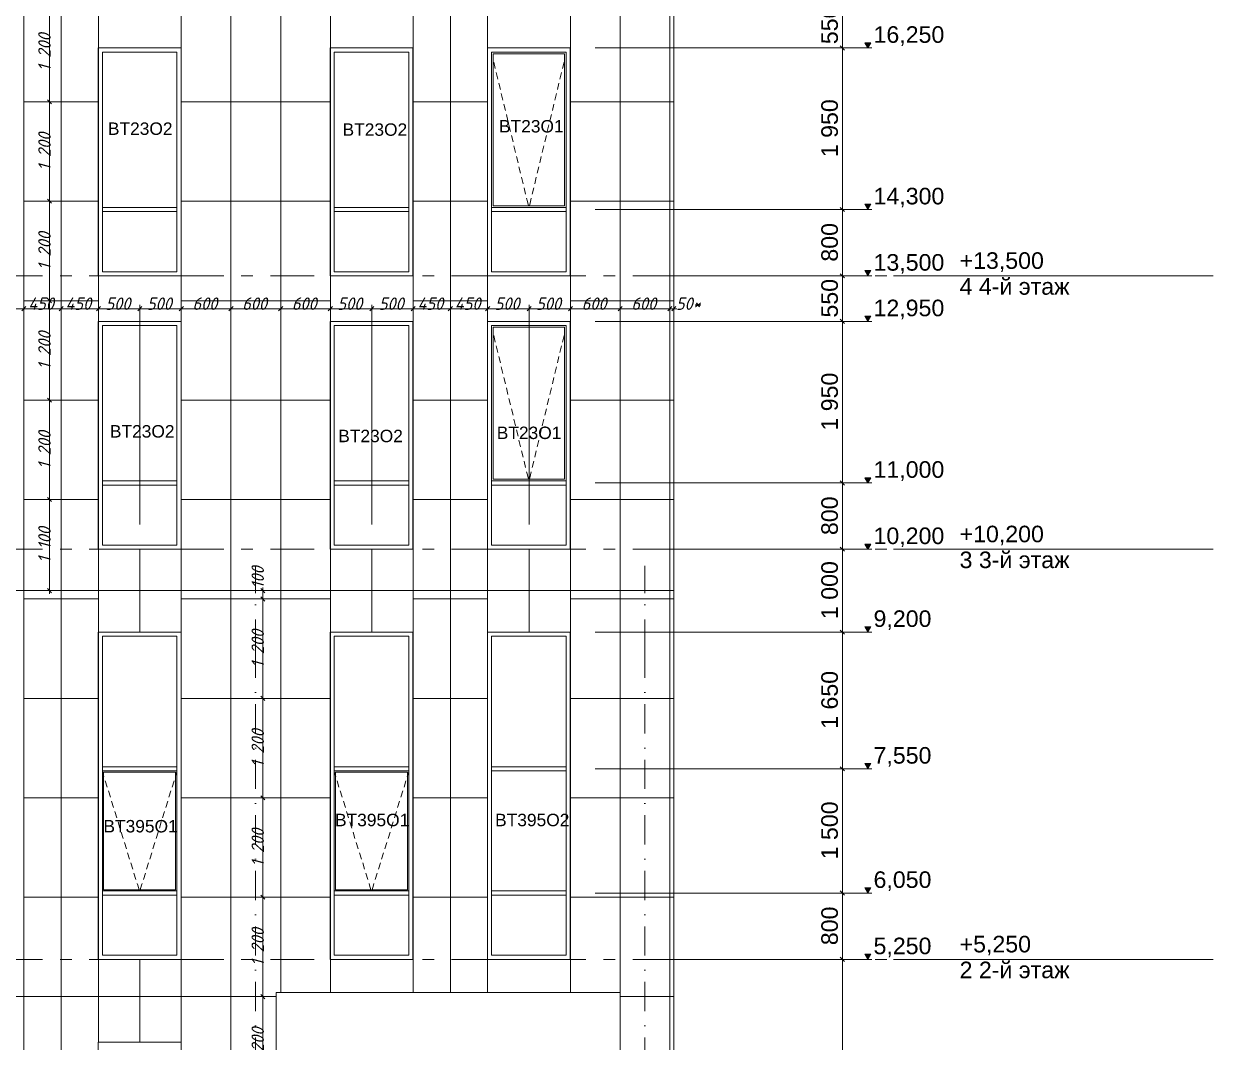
# Model space of a CAD drawing. Header units: millimetres. Extents: x 1499747 to 4230374, y -28481 to 441852.
# Drawn here: x 2811793 to 2826154, y -13533 to -1242 of the extents above; entities that cross this region are included whole.
import ezdxf
from ezdxf.xclip import XClip

# ---------------------------------------------------------------- set-up
doc = ezdxf.new("R2010")
doc.units = ezdxf.units.MM
doc.header["$MEASUREMENT"] = 0
doc.header["$XCLIPFRAME"] = 0
doc.linetypes.add('Штрих-Штриховая', pattern=[1093.611073, 529.166651, -211.666656, 141.111112, -211.666656])
doc.linetypes.add('Штрихпунктирная', pattern=[670.277762, 352.777767, -176.388884, 0, -141.111112])
for name, color, linetype, lineweight in [('3 Фасад_27_0_Ном._пера__1_Ном._пера__7', 7, 'Continuous', 18), ('3 Фасад_27_0_Ном._пера__20_Ном._пера__1', 1, 'Continuous', 18), ('3 Фасад_27_Витражные окна_Ном._пера__1_Ном._пера__7', 7, 'Continuous', 18), ('3 Фасад_27_Витражные окна_Ном._пера__20_Ном._пера__1', 1, 'Continuous', 18), ('3 Фасад_27_Витражные окна_Ном._пера__92_Ном._пера__233', 233, 'Continuous', 18), ('3 Фасад_27_Отделка керамика_Ном._пера__1_Ном._пера__7', 7, 'Continuous', 18), ('3 Фасад_27_Размер - ГКЛ перегородки_Ном._пера__20_Ном._пера__1', 1, 'Continuous', 18), ('3 Фасад_27_Размер - ГКЛ перегородки_Ном._пера__5_Ном._пера__5', 5, 'Continuous', 18), ('3 Фасад_27_Размер - Общий_Ном._пера__1_Ном._пера__7', 7, 'Continuous', 18), ('3 Фасад_27_Сетка кладки_Ном._пера__1_Ном._пера__7', 7, 'Continuous', 18), ('3 Фасад_27_Элемент Модели - Оси_Ном._пера__2_Ном._пера__8', 8, 'Continuous', 18)]:
    doc.layers.add(name, color=color, linetype=linetype, lineweight=lineweight)
doc.layers.add('Чертеж и Рисунок', color=7, linetype='Continuous')
doc.styles.add('СГЕНЕРИР_СТИЛЬ_1', font='')
doc.styles.add('СГЕНЕРИР_СТИЛЬ_2', font='arial.ttf')
doc.styles.get('СГЕНЕРИР_СТИЛЬ_1').set_extended_font_data('GOST Common', italic=True)

# ---------------------------------------------------------------- blocks, each defined once
blk = doc.blocks.new('Чертеж_7_27', base_point=(1694889, 9891))
at = {"layer": '3 Фасад_27_Размер - Общий_Ном._пера__1_Ном._пера__7', "linetype": 'Continuous', "true_color": 0x939598}
for points in [[(1715782, 26141), (1715818, 26204), (1715746, 26204)], [(1715782, 24191), (1715818, 24254), (1715746, 24254)], [(1715782, 23391), (1715818, 23454), (1715746, 23454)], [(1715782, 22841), (1715818, 22904), (1715746, 22904)], [(1715782, 20891), (1715818, 20954), (1715746, 20954)], [(1715782, 20091), (1715818, 20154), (1715746, 20154)], [(1715782, 19091), (1715818, 19154), (1715746, 19154)], [(1715782, 17441), (1715818, 17504), (1715746, 17504)], [(1715782, 15941), (1715818, 16004), (1715746, 16004)], [(1715782, 15141), (1715818, 15204), (1715746, 15204)]]:
    blk.add_hatch(color=252, dxfattribs=at).paths.add_polyline_path(points)
at = {"layer": '3 Фасад_27_0_Ном._пера__1_Ном._пера__7', "color": 252, "linetype": 'Continuous', "true_color": 0x939598}
for p, q in [((1716089, 23391), (1716189, 23391)), ((1716189, 23391), (1716289, 23391)), ((1716489, 23391), (1716289, 23391)), ((1716489, 23391), (1716889, 23391)), ((1719951, 23391), (1716889, 23391)), ((1716089, 20091), (1716189, 20091)), ((1716189, 20091), (1716289, 20091)), ((1716489, 20091), (1716289, 20091)), ((1716489, 20091), (1716889, 20091)), ((1719951, 20091), (1716889, 20091)), ((1716089, 15141), (1716189, 15141)), ((1716189, 15141), (1716289, 15141)), ((1716489, 15141), (1716289, 15141)), ((1716489, 15141), (1716889, 15141)), ((1719951, 15141), (1716889, 15141))]:
    blk.add_line(p, q, dxfattribs=at)
at = {"layer": '3 Фасад_27_0_Ном._пера__20_Ном._пера__1', "color": 252, "linetype": 'Штрих-Штриховая', "true_color": 0x939598}
for p, q in [((1677947, 23391), (1716089, 23391)), ((1677947, 20091), (1716089, 20091)), ((1677947, 15141), (1716089, 15141))]:
    blk.add_line(p, q, dxfattribs=at)
at = {"layer": '3 Фасад_27_Витражные окна_Ном._пера__1_Ном._пера__7', "color": 252, "linetype": 'Continuous', "true_color": 0x939598}
for p, q in [((1706539, 25691), (1706539, 26091)), ((1707439, 26091), (1706539, 26091)), ((1707439, 25691), (1707439, 26091)), ((1709339, 25691), (1709339, 26091)), ((1710239, 26091), (1709339, 26091)), ((1710239, 25691), (1710239, 26091)), ((1711239, 25691), (1711239, 26091)), ((1712139, 26091), (1711239, 26091)), ((1711259, 24236), (1711259, 26071)), ((1711259, 26071), (1712119, 26071)), ((1712119, 26071), (1712119, 24236)), ((1712139, 25691), (1712139, 26091)), ((1706539, 24216), (1706539, 25691)), ((1707439, 24216), (1707439, 25691)), ((1709339, 24216), (1709339, 25691)), ((1710239, 24216), (1710239, 25691)), ((1711239, 24216), (1711239, 25691)), ((1712139, 24216), (1712139, 25691)), ((1706539, 24191), (1706539, 24216)), ((1706539, 24216), (1707439, 24216)), ((1706539, 24166), (1706539, 24191)), ((1706539, 23441), (1706539, 24166)), ((1706539, 24166), (1707439, 24166)), ((1707439, 24191), (1707439, 24216)), ((1707439, 24166), (1707439, 24191)), ((1707439, 23441), (1707439, 24166)), ((1709339, 24191), (1709339, 24216)), ((1709339, 24216), (1710239, 24216)), ((1709339, 24166), (1709339, 24191)), ((1709339, 23441), (1709339, 24166)), ((1709339, 24166), (1710239, 24166)), ((1710239, 24191), (1710239, 24216)), ((1710239, 24166), (1710239, 24191)), ((1710239, 23441), (1710239, 24166)), ((1711239, 24191), (1711239, 24216)), ((1711239, 24216), (1712139, 24216)), ((1711239, 24166), (1711239, 24191)), ((1711239, 23441), (1711239, 24166)), ((1711239, 24166), (1712139, 24166)), ((1712119, 24236), (1711259, 24236)), ((1712139, 24191), (1712139, 24216)), ((1712139, 24166), (1712139, 24191)), ((1712139, 23441), (1712139, 24166)), ((1706539, 23441), (1707439, 23441)), ((1709339, 23441), (1710239, 23441)), ((1711239, 23441), (1712139, 23441)), ((1706539, 22391), (1706539, 22791)), ((1707439, 22791), (1706539, 22791)), ((1707439, 22391), (1707439, 22791)), ((1709339, 22391), (1709339, 22791)), ((1710239, 22791), (1709339, 22791)), ((1710239, 22391), (1710239, 22791)), ((1711239, 22391), (1711239, 22791)), ((1712139, 22791), (1711239, 22791)), ((1711259, 20936), (1711259, 22771)), ((1711259, 22771), (1712119, 22771)), ((1712119, 22771), (1712119, 20936)), ((1712139, 22391), (1712139, 22791)), ((1706539, 20916), (1706539, 22391)), ((1707439, 20916), (1707439, 22391)), ((1709339, 20916), (1709339, 22391)), ((1710239, 20916), (1710239, 22391)), ((1711239, 20916), (1711239, 22391)), ((1712139, 20916), (1712139, 22391)), ((1706539, 20891), (1706539, 20916)), ((1706539, 20916), (1707439, 20916)), ((1706539, 20866), (1706539, 20891)), ((1706539, 20141), (1706539, 20866)), ((1706539, 20866), (1707439, 20866)), ((1707439, 20891), (1707439, 20916)), ((1707439, 20866), (1707439, 20891)), ((1707439, 20141), (1707439, 20866)), ((1709339, 20891), (1709339, 20916)), ((1709339, 20916), (1710239, 20916)), ((1709339, 20866), (1709339, 20891)), ((1709339, 20141), (1709339, 20866)), ((1709339, 20866), (1710239, 20866)), ((1710239, 20891), (1710239, 20916)), ((1710239, 20866), (1710239, 20891)), ((1710239, 20141), (1710239, 20866)), ((1711239, 20891), (1711239, 20916)), ((1711239, 20916), (1712139, 20916)), ((1711239, 20866), (1711239, 20891)), ((1711239, 20141), (1711239, 20866)), ((1711239, 20866), (1712139, 20866)), ((1712119, 20936), (1711259, 20936)), ((1712139, 20891), (1712139, 20916)), ((1712139, 20866), (1712139, 20891)), ((1712139, 20141), (1712139, 20866)), ((1706539, 20141), (1707439, 20141)), ((1709339, 20141), (1710239, 20141)), ((1711239, 20141), (1712139, 20141)), ((1706539, 19041), (1706989, 19041)), ((1706539, 18441), (1706539, 19041)), ((1706989, 19041), (1707439, 19041)), ((1707439, 18441), (1707439, 19041)), ((1709339, 19041), (1709789, 19041)), ((1709339, 18441), (1709339, 19041)), ((1709789, 19041), (1710239, 19041)), ((1710239, 18441), (1710239, 19041)), ((1711239, 19041), (1711689, 19041)), ((1711239, 18441), (1711239, 19041)), ((1711689, 19041), (1712139, 19041)), ((1712139, 18441), (1712139, 19041)), ((1706539, 17541), (1706539, 18441)), ((1707439, 17541), (1707439, 18441)), ((1709339, 17541), (1709339, 18441)), ((1710239, 17541), (1710239, 18441)), ((1711239, 17541), (1711239, 18441)), ((1712139, 17541), (1712139, 18441)), ((1706539, 17441), (1706539, 17541)), ((1707439, 17466), (1707439, 17541)), ((1709339, 17441), (1709339, 17541)), ((1710239, 17466), (1710239, 17541)), ((1711239, 17441), (1711239, 17541)), ((1712139, 17466), (1712139, 17541)), ((1706989, 17466), (1706539, 17466)), ((1706539, 16141), (1706539, 17441)), ((1706989, 17416), (1706539, 17416)), ((1707424, 17401), (1706554, 17401)), ((1706554, 17401), (1706554, 15981)), ((1707439, 17466), (1706989, 17466)), ((1707439, 17416), (1706989, 17416)), ((1707424, 15981), (1707424, 17401)), ((1707439, 17441), (1707439, 17466)), ((1707439, 17416), (1707439, 17441)), ((1707439, 16141), (1707439, 17416)), ((1709789, 17466), (1709339, 17466)), ((1709339, 16141), (1709339, 17441)), ((1709789, 17416), (1709339, 17416)), ((1710224, 17401), (1709354, 17401)), ((1709354, 17401), (1709354, 15981)), ((1710239, 17466), (1709789, 17466)), ((1710239, 17416), (1709789, 17416)), ((1710224, 15981), (1710224, 17401)), ((1710239, 17441), (1710239, 17466)), ((1710239, 17416), (1710239, 17441)), ((1710239, 16141), (1710239, 17416)), ((1711689, 17466), (1711239, 17466)), ((1711239, 16141), (1711239, 17441)), ((1711689, 17416), (1711239, 17416)), ((1712139, 17466), (1711689, 17466)), ((1712139, 17416), (1711689, 17416)), ((1712139, 17441), (1712139, 17466)), ((1712139, 17416), (1712139, 17441)), ((1712139, 16141), (1712139, 17416)), ((1706539, 15941), (1706539, 16141)), ((1707439, 15966), (1707439, 16141)), ((1709339, 15941), (1709339, 16141)), ((1710239, 15966), (1710239, 16141)), ((1711239, 15941), (1711239, 16141)), ((1712139, 15966), (1712139, 16141)), ((1706989, 15966), (1706539, 15966)), ((1706539, 15191), (1706539, 15941)), ((1706554, 15981), (1707424, 15981)), ((1707439, 15966), (1706989, 15966)), ((1707439, 15941), (1707439, 15966)), ((1707439, 15916), (1707439, 15941)), ((1709789, 15966), (1709339, 15966)), ((1709339, 15191), (1709339, 15941)), ((1709354, 15981), (1710224, 15981)), ((1710239, 15966), (1709789, 15966)), ((1710239, 15941), (1710239, 15966)), ((1710239, 15916), (1710239, 15941)), ((1711689, 15966), (1711239, 15966)), ((1711239, 15191), (1711239, 15941)), ((1712139, 15966), (1711689, 15966)), ((1712139, 15941), (1712139, 15966)), ((1712139, 15916), (1712139, 15941)), ((1706989, 15916), (1706539, 15916)), ((1707439, 15916), (1706989, 15916)), ((1707439, 15191), (1707439, 15916)), ((1709789, 15916), (1709339, 15916)), ((1710239, 15916), (1709789, 15916)), ((1710239, 15191), (1710239, 15916)), ((1711689, 15916), (1711239, 15916)), ((1712139, 15916), (1711689, 15916)), ((1712139, 15191), (1712139, 15916)), ((1706989, 15191), (1706539, 15191)), ((1707439, 15191), (1706989, 15191)), ((1709789, 15191), (1709339, 15191)), ((1710239, 15191), (1709789, 15191)), ((1711689, 15191), (1711239, 15191)), ((1712139, 15191), (1711689, 15191))]:
    blk.add_line(p, q, dxfattribs=at)
at = {"layer": '3 Фасад_27_Витражные окна_Ном._пера__92_Ном._пера__233', "color": 252, "linetype": 'Continuous', "true_color": 0x939598}
for p, q in [((1711264, 25970), (1711283, 25892)), ((1712113, 25970), (1712094, 25892)), ((1711295, 25844), (1711314, 25766)), ((1711325, 25717), (1711344, 25639)), ((1712052, 25717), (1712033, 25639)), ((1712083, 25844), (1712064, 25766)), ((1711356, 25591), (1711375, 25513)), ((1712022, 25591), (1712003, 25513)), ((1711386, 25464), (1711405, 25387)), ((1711991, 25464), (1711972, 25387)), ((1711417, 25338), (1711436, 25260)), ((1711961, 25338), (1711942, 25260)), ((1711447, 25212), (1711466, 25134)), ((1711930, 25212), (1711911, 25134)), ((1711478, 25085), (1711497, 25008)), ((1711900, 25085), (1711881, 25008)), ((1711508, 24959), (1711527, 24881)), ((1711869, 24959), (1711850, 24881)), ((1711539, 24833), (1711558, 24755)), ((1711569, 24706), (1711588, 24628)), ((1711808, 24706), (1711789, 24628)), ((1711839, 24833), (1711820, 24755)), ((1711600, 24580), (1711619, 24502)), ((1711778, 24580), (1711759, 24502)), ((1711630, 24453), (1711649, 24376)), ((1711747, 24453), (1711728, 24376)), ((1711661, 24327), (1711670, 24289)), ((1711670, 24289), (1711683, 24236)), ((1711708, 24289), (1711695, 24236)), ((1711717, 24327), (1711708, 24289)), ((1711264, 22670), (1711283, 22592)), ((1712113, 22670), (1712094, 22592)), ((1711295, 22544), (1711314, 22466)), ((1711325, 22417), (1711344, 22339)), ((1712052, 22417), (1712033, 22339)), ((1712083, 22544), (1712064, 22466)), ((1711356, 22291), (1711375, 22213)), ((1712022, 22291), (1712003, 22213)), ((1711386, 22164), (1711405, 22087)), ((1711991, 22164), (1711972, 22087)), ((1711417, 22038), (1711436, 21960)), ((1711961, 22038), (1711942, 21960)), ((1711447, 21912), (1711466, 21834)), ((1711930, 21912), (1711911, 21834)), ((1711478, 21785), (1711497, 21708)), ((1711900, 21785), (1711881, 21708)), ((1711508, 21659), (1711527, 21581)), ((1711869, 21659), (1711850, 21581)), ((1711539, 21533), (1711558, 21455)), ((1711569, 21406), (1711588, 21328)), ((1711808, 21406), (1711789, 21328)), ((1711839, 21533), (1711820, 21455)), ((1711600, 21280), (1711619, 21202)), ((1711778, 21280), (1711759, 21202)), ((1711630, 21153), (1711649, 21076)), ((1711747, 21153), (1711728, 21076)), ((1711661, 21027), (1711670, 20989)), ((1711670, 20989), (1711683, 20936)), ((1711708, 20989), (1711695, 20936)), ((1711717, 21027), (1711708, 20989)), ((1706539, 17405), (1706554, 17357)), ((1707439, 17405), (1707424, 17357)), ((1709339, 17405), (1709354, 17357)), ((1710239, 17405), (1710224, 17357)), ((1706554, 17357), (1706558, 17345)), ((1706573, 17297), (1706597, 17221)), ((1707406, 17297), (1707382, 17221)), ((1707424, 17357), (1707421, 17345)), ((1709354, 17357), (1709357, 17345)), ((1709372, 17297), (1709396, 17221)), ((1710205, 17297), (1710181, 17221)), ((1710224, 17357), (1710220, 17345)), ((1706612, 17173), (1706636, 17097)), ((1707367, 17173), (1707343, 17097)), ((1709411, 17173), (1709435, 17097)), ((1710166, 17173), (1710142, 17097)), ((1706650, 17049), (1706674, 16973)), ((1707328, 17049), (1707305, 16973)), ((1709450, 17049), (1709473, 16973)), ((1710128, 17049), (1710104, 16973)), ((1706689, 16925), (1706713, 16848)), ((1707290, 16925), (1707266, 16848)), ((1709488, 16925), (1709512, 16848)), ((1710089, 16925), (1710065, 16848)), ((1706728, 16801), (1706752, 16724)), ((1706766, 16677), (1706790, 16600)), ((1707212, 16677), (1707188, 16600)), ((1707251, 16801), (1707227, 16724)), ((1709527, 16801), (1709551, 16724)), ((1709566, 16677), (1709589, 16600)), ((1710012, 16677), (1709988, 16600)), ((1710050, 16801), (1710026, 16724)), ((1706805, 16552), (1706829, 16476)), ((1707174, 16552), (1707150, 16476)), ((1709604, 16552), (1709628, 16476)), ((1709973, 16552), (1709949, 16476)), ((1706844, 16428), (1706868, 16352)), ((1707135, 16428), (1707111, 16352)), ((1709643, 16428), (1709667, 16352)), ((1709934, 16428), (1709910, 16352)), ((1706882, 16304), (1706906, 16228)), ((1707096, 16304), (1707072, 16228)), ((1709682, 16304), (1709706, 16228)), ((1709896, 16304), (1709872, 16228)), ((1706921, 16180), (1706945, 16104)), ((1707058, 16180), (1707034, 16104)), ((1709720, 16180), (1709744, 16104)), ((1709857, 16180), (1709833, 16104)), ((1706960, 16056), (1706966, 16038)), ((1706966, 16038), (1706983, 15981)), ((1706983, 15981), (1706988, 15966)), ((1706996, 15981), (1706991, 15966)), ((1707013, 16038), (1706996, 15981)), ((1707019, 16056), (1707013, 16038)), ((1709759, 16056), (1709765, 16038)), ((1709765, 16038), (1709782, 15981)), ((1709782, 15981), (1709787, 15966)), ((1709795, 15981), (1709790, 15966)), ((1709812, 16038), (1709795, 15981)), ((1709818, 16056), (1709812, 16038))]:
    blk.add_line(p, q, dxfattribs=at)
at = {"layer": '3 Фасад_27_Отделка керамика_Ном._пера__1_Ном._пера__7', "color": 252, "linetype": 'Continuous', "true_color": 0x939598}
for p, q in [((1713439, 19591), (1713439, 53391)), ((1706489, 23391), (1706489, 26141)), ((1706489, 26141), (1707489, 26141)), ((1707489, 26141), (1707489, 23391)), ((1709289, 23391), (1709289, 26141)), ((1709289, 26141), (1710289, 26141)), ((1710289, 26141), (1710289, 23391)), ((1711189, 26141), (1712189, 26141)), ((1711189, 23391), (1711189, 26141)), ((1712189, 26141), (1712189, 23391)), ((1707489, 23391), (1706489, 23391)), ((1710289, 23391), (1709289, 23391)), ((1712189, 23391), (1711189, 23391)), ((1706489, 20091), (1706489, 22841)), ((1706489, 22841), (1707489, 22841)), ((1707489, 22841), (1707489, 20091)), ((1709289, 22841), (1710289, 22841)), ((1709289, 20091), (1709289, 22841)), ((1710289, 22841), (1710289, 20091)), ((1711189, 20091), (1711189, 22841)), ((1711189, 22841), (1712189, 22841)), ((1712189, 22841), (1712189, 20091)), ((1707489, 20091), (1706489, 20091)), ((1710289, 20091), (1709289, 20091)), ((1712189, 20091), (1711189, 20091)), ((1703991, 19591), (1713439, 19591)), ((1713439, 9891), (1713439, 19591)), ((1706489, 19091), (1707489, 19091)), ((1706489, 15141), (1706489, 19091)), ((1707489, 19091), (1707489, 15141)), ((1709289, 15141), (1709289, 19091)), ((1709289, 19091), (1710289, 19091)), ((1710289, 19091), (1710289, 15141)), ((1711189, 19091), (1712189, 19091)), ((1711189, 15141), (1711189, 19091)), ((1712189, 19091), (1712189, 15141)), ((1707489, 15141), (1706489, 15141)), ((1710289, 15141), (1709289, 15141)), ((1712189, 15141), (1711189, 15141)), ((1708639, 9891), (1708639, 14741)), ((1708639, 14741), (1712789, 14741)), ((1712789, 14741), (1712789, 9891)), ((1706489, 9891), (1706489, 14141)), ((1706489, 14141), (1707489, 14141)), ((1707489, 14141), (1707489, 9891))]:
    blk.add_line(p, q, dxfattribs=at)
at = {"layer": '3 Фасад_27_Размер - ГКЛ перегородки_Ном._пера__5_Ном._пера__5', "color": 252, "linetype": 'Continuous', "true_color": 0x939598}
for p, q in [((1705901, 25491), (1705901, 26691)), ((1706192, 25491), (1705854, 25491)), ((1706192, 25491), (1705854, 25491)), ((1705876, 25516), (1705926, 25466)), ((1705876, 25516), (1705926, 25466)), ((1705901, 24291), (1705901, 25491)), ((1706192, 24291), (1705854, 24291)), ((1706192, 24291), (1705854, 24291)), ((1705876, 24316), (1705926, 24266)), ((1705876, 24316), (1705926, 24266)), ((1705901, 23091), (1705901, 24291)), ((1705092, 22994), (1705591, 22994)), ((1705616, 23019), (1705566, 22969)), ((1705616, 23019), (1705566, 22969)), ((1705591, 19674), (1705591, 23041)), ((1705591, 19674), (1705591, 23041)), ((1705591, 22994), (1706041, 22994)), ((1706192, 23091), (1705854, 23091)), ((1706192, 23091), (1705854, 23091)), ((1705876, 23116), (1705926, 23066)), ((1705876, 23116), (1705926, 23066)), ((1705901, 21891), (1705901, 23091)), ((1706066, 23019), (1706016, 22969)), ((1706066, 23019), (1706016, 22969)), ((1706041, 19720), (1706041, 23041)), ((1706041, 19720), (1706041, 23041)), ((1706041, 22994), (1706492, 22994)), ((1706517, 23019), (1706467, 22969)), ((1706517, 23019), (1706467, 22969)), ((1706492, 19710), (1706492, 23041)), ((1706492, 19710), (1706492, 23041)), ((1706492, 22994), (1706992, 22994)), ((1707017, 23019), (1706967, 22969)), ((1707017, 23019), (1706967, 22969)), ((1706992, 20391), (1706992, 23041)), ((1706992, 20391), (1706992, 23041)), ((1706992, 22994), (1707492, 22994)), ((1707517, 23019), (1707467, 22969)), ((1707517, 23019), (1707467, 22969)), ((1707492, 19791), (1707492, 23041)), ((1707492, 19791), (1707492, 23041)), ((1707492, 22994), (1708092, 22994)), ((1708117, 23019), (1708067, 22969)), ((1708117, 23019), (1708067, 22969)), ((1708092, 19891), (1708092, 23041)), ((1708092, 19891), (1708092, 23041)), ((1708092, 22994), (1708692, 22994)), ((1708717, 23019), (1708667, 22969)), ((1708717, 23019), (1708667, 22969)), ((1708692, 19891), (1708692, 23041)), ((1708692, 19891), (1708692, 23041)), ((1708692, 22994), (1709292, 22994)), ((1709317, 23019), (1709267, 22969)), ((1709317, 23019), (1709267, 22969)), ((1709292, 20391), (1709292, 23041)), ((1709292, 20391), (1709292, 23041)), ((1709292, 22994), (1709792, 22994)), ((1709817, 23019), (1709767, 22969)), ((1709817, 23019), (1709767, 22969)), ((1709792, 20391), (1709792, 23041)), ((1709792, 20391), (1709792, 23041)), ((1709792, 22994), (1710292, 22994)), ((1710317, 23019), (1710267, 22969)), ((1710317, 23019), (1710267, 22969)), ((1710292, 20391), (1710292, 23041)), ((1710292, 20391), (1710292, 23041)), ((1710292, 22994), (1710741, 22994)), ((1710766, 23019), (1710716, 22969)), ((1710766, 23019), (1710716, 22969)), ((1710741, 19791), (1710741, 23041)), ((1710741, 19791), (1710741, 23041)), ((1710741, 22994), (1711191, 22994)), ((1711216, 23019), (1711166, 22969)), ((1711216, 23019), (1711166, 22969)), ((1711191, 19891), (1711191, 23041)), ((1711191, 19891), (1711191, 23041)), ((1711191, 22994), (1711691, 22994)), ((1711716, 23019), (1711666, 22969)), ((1711716, 23019), (1711666, 22969)), ((1711691, 20391), (1711691, 23041)), ((1711691, 20391), (1711691, 23041)), ((1711691, 22994), (1712191, 22994)), ((1712216, 23019), (1712166, 22969)), ((1712216, 23019), (1712166, 22969)), ((1712191, 20390), (1712191, 23041)), ((1712191, 20390), (1712191, 23041)), ((1712191, 22994), (1712791, 22994)), ((1712816, 23019), (1712766, 22969)), ((1712816, 23019), (1712766, 22969)), ((1712791, 20421), (1712791, 23041)), ((1712791, 20421), (1712791, 23041)), ((1712791, 22994), (1713391, 22994)), ((1713366, 22969), (1713416, 23019)), ((1713366, 22969), (1713416, 23019)), ((1713391, 20428), (1713391, 23041)), ((1713391, 20428), (1713391, 23041)), ((1713391, 22994), (1713439, 22994)), ((1713464, 23019), (1713414, 22969)), ((1713439, 20476), (1713439, 23041)), ((1713439, 22994), (1713476, 22994)), ((1706192, 21891), (1705854, 21891)), ((1706192, 21891), (1705854, 21891)), ((1705876, 21916), (1705926, 21866)), ((1705876, 21916), (1705926, 21866)), ((1705901, 20691), (1705901, 21891)), ((1706192, 20691), (1705854, 20691)), ((1706192, 20691), (1705854, 20691)), ((1705876, 20716), (1705926, 20666)), ((1705876, 20716), (1705926, 20666)), ((1705901, 19591), (1705901, 20691)), ((1705948, 19591), (1705854, 19591)), ((1705876, 19616), (1705926, 19566)), ((1705901, 19554), (1705901, 19591)), ((1708992, 19591), (1708429, 19591)), ((1708501, 19566), (1708451, 19616)), ((1708476, 19591), (1708476, 19629)), ((1708476, 19491), (1708476, 19591)), ((1708991, 19491), (1708429, 19491)), ((1708991, 19491), (1708429, 19491)), ((1708451, 19516), (1708501, 19466)), ((1708451, 19516), (1708501, 19466)), ((1708476, 18291), (1708476, 19491)), ((1708991, 18291), (1708429, 18291)), ((1708991, 18291), (1708429, 18291)), ((1708451, 18316), (1708501, 18266)), ((1708451, 18316), (1708501, 18266)), ((1708476, 17091), (1708476, 18291)), ((1708991, 17091), (1708429, 17091)), ((1708991, 17091), (1708429, 17091)), ((1708451, 17116), (1708501, 17066)), ((1708451, 17116), (1708501, 17066)), ((1708476, 15891), (1708476, 17091)), ((1708991, 15891), (1708429, 15891)), ((1708991, 15891), (1708429, 15891)), ((1708451, 15916), (1708501, 15866)), ((1708451, 15916), (1708501, 15866)), ((1708476, 14691), (1708476, 15891)), ((1708522, 14691), (1708429, 14691)), ((1708522, 14691), (1708429, 14691)), ((1708451, 14716), (1708501, 14666)), ((1708451, 14716), (1708501, 14666)), ((1708476, 13491), (1708476, 14691))]:
    blk.add_line(p, q, dxfattribs=at)
at = {"layer": '3 Фасад_27_Размер - Общий_Ном._пера__1_Ном._пера__7', "color": 252, "linetype": 'Continuous', "true_color": 0x939598}
for p, q in [((1715474, 26141), (1715474, 26691)), ((1715782, 26141), (1712489, 26141)), ((1715521, 26141), (1712489, 26141)), ((1715521, 26141), (1712489, 26141)), ((1715449, 26166), (1715499, 26116)), ((1715449, 26166), (1715499, 26116)), ((1715474, 24191), (1715474, 26141)), ((1715782, 26141), (1715746, 26204)), ((1715746, 26204), (1715818, 26204)), ((1715818, 26204), (1715782, 26141)), ((1715782, 26141), (1715829, 26141)), ((1715782, 24191), (1712489, 24191)), ((1715521, 24191), (1712489, 24191)), ((1715521, 24191), (1712489, 24191)), ((1715449, 24216), (1715499, 24166)), ((1715449, 24216), (1715499, 24166)), ((1715474, 23391), (1715474, 24191)), ((1715782, 24191), (1715746, 24254)), ((1715746, 24254), (1715818, 24254)), ((1715818, 24254), (1715782, 24191)), ((1715782, 24191), (1715829, 24191)), ((1715449, 23416), (1715499, 23366)), ((1715449, 23416), (1715499, 23366)), ((1715782, 23391), (1715746, 23454)), ((1715746, 23454), (1715818, 23454)), ((1715818, 23454), (1715782, 23391)), ((1715782, 23391), (1713189, 23391)), ((1715521, 23391), (1713189, 23391)), ((1715521, 23391), (1713189, 23391)), ((1715474, 22841), (1715474, 23391)), ((1715782, 23391), (1715829, 23391)), ((1715782, 22841), (1712489, 22841)), ((1715521, 22841), (1712489, 22841)), ((1715521, 22841), (1712489, 22841)), ((1715449, 22866), (1715499, 22816)), ((1715449, 22866), (1715499, 22816)), ((1715474, 20891), (1715474, 22841)), ((1715782, 22841), (1715746, 22904)), ((1715746, 22904), (1715818, 22904)), ((1715818, 22904), (1715782, 22841)), ((1715782, 22841), (1715829, 22841)), ((1715782, 20891), (1712489, 20891)), ((1715521, 20891), (1712489, 20891)), ((1715521, 20891), (1712489, 20891)), ((1715449, 20916), (1715499, 20866)), ((1715449, 20916), (1715499, 20866)), ((1715474, 20091), (1715474, 20891)), ((1715782, 20891), (1715746, 20954)), ((1715746, 20954), (1715818, 20954)), ((1715818, 20954), (1715782, 20891)), ((1715782, 20891), (1715829, 20891)), ((1715449, 20116), (1715499, 20066)), ((1715449, 20116), (1715499, 20066)), ((1715782, 20091), (1715746, 20154)), ((1715746, 20154), (1715818, 20154)), ((1715818, 20154), (1715782, 20091)), ((1715782, 20091), (1713189, 20091)), ((1715521, 20091), (1713189, 20091)), ((1715521, 20091), (1713189, 20091)), ((1715474, 19091), (1715474, 20091)), ((1715782, 20091), (1715829, 20091)), ((1715449, 19116), (1715499, 19066)), ((1715449, 19116), (1715499, 19066)), ((1715782, 19091), (1715746, 19154)), ((1715746, 19154), (1715818, 19154)), ((1715818, 19154), (1715782, 19091)), ((1715782, 19091), (1712489, 19091)), ((1715521, 19091), (1712489, 19091)), ((1715521, 19091), (1712489, 19091)), ((1715474, 17441), (1715474, 19091)), ((1715782, 19091), (1715829, 19091)), ((1715782, 17441), (1712489, 17441)), ((1715521, 17441), (1712489, 17441)), ((1715449, 17466), (1715499, 17416)), ((1715449, 17466), (1715499, 17416)), ((1715474, 15941), (1715474, 17441)), ((1715474, 15941), (1715474, 17441)), ((1715782, 17441), (1715746, 17504)), ((1715746, 17504), (1715818, 17504)), ((1715818, 17504), (1715782, 17441)), ((1715782, 17441), (1715829, 17441)), ((1715782, 15941), (1712489, 15941)), ((1715521, 15941), (1712489, 15941)), ((1715521, 15941), (1712489, 15941)), ((1715449, 15966), (1715499, 15916)), ((1715449, 15966), (1715499, 15916)), ((1715474, 15141), (1715474, 15941)), ((1715782, 15941), (1715746, 16004)), ((1715746, 16004), (1715818, 16004)), ((1715818, 16004), (1715782, 15941)), ((1715782, 15941), (1715829, 15941)), ((1715782, 15141), (1713089, 15141)), ((1715521, 15141), (1713089, 15141)), ((1715521, 15141), (1713089, 15141)), ((1715449, 15166), (1715499, 15116)), ((1715449, 15166), (1715499, 15116)), ((1715474, 9891), (1715474, 15141)), ((1715782, 15141), (1715746, 15204)), ((1715746, 15204), (1715818, 15204)), ((1715818, 15204), (1715782, 15141)), ((1715782, 15141), (1715829, 15141))]:
    blk.add_line(p, q, dxfattribs=at)
at = {"layer": '3 Фасад_27_Сетка кладки_Ном._пера__1_Ном._пера__7', "color": 252, "linetype": 'Continuous', "true_color": 0x939598}
for p, q in [((1705591, 53391), (1705591, 9891)), ((1706041, 53391), (1706041, 9891)), ((1706492, 53391), (1706492, 19091)), ((1707492, 53391), (1707492, 9891)), ((1708092, 53391), (1708092, 9891)), ((1708692, 53391), (1708692, 14741)), ((1709292, 53391), (1709292, 14741)), ((1710292, 53391), (1710292, 14741)), ((1710742, 53391), (1710742, 14741)), ((1711191, 53391), (1711191, 14741)), ((1712191, 53391), (1712191, 14741)), ((1712791, 53391), (1712791, 9891)), ((1713391, 53391), (1713391, 9891)), ((1705592, 25491), (1706492, 25491)), ((1707492, 25491), (1709291, 25491)), ((1710291, 25491), (1711191, 25491)), ((1712191, 25491), (1713441, 25491)), ((1705592, 24291), (1706492, 24291)), ((1707492, 24291), (1709291, 24291)), ((1710291, 24291), (1711191, 24291)), ((1712191, 24291), (1713441, 24291)), ((1705592, 23091), (1706492, 23091)), ((1707492, 23091), (1709291, 23091)), ((1710291, 23091), (1711191, 23091)), ((1712191, 23091), (1713441, 23091)), ((1705592, 21891), (1706492, 21891)), ((1707492, 21891), (1709291, 21891)), ((1710291, 21891), (1711191, 21891)), ((1712191, 21891), (1713441, 21891)), ((1705592, 20691), (1706492, 20691)), ((1707492, 20691), (1709291, 20691)), ((1710291, 20691), (1711191, 20691)), ((1712191, 20691), (1713441, 20691)), ((1706992, 19091), (1706992, 20091)), ((1709792, 19091), (1709792, 20091)), ((1711691, 19091), (1711691, 20091)), ((1705592, 19491), (1706492, 19491)), ((1707492, 19491), (1709291, 19491)), ((1710291, 19491), (1711191, 19491)), ((1712191, 19491), (1713441, 19491)), ((1706492, 19091), (1706492, 15141)), ((1705592, 18291), (1706492, 18291)), ((1707492, 18291), (1709291, 18291)), ((1710291, 18291), (1711191, 18291)), ((1712191, 18291), (1713441, 18291)), ((1705592, 17091), (1706492, 17091)), ((1707492, 17091), (1709291, 17091)), ((1710291, 17091), (1711191, 17091)), ((1712191, 17091), (1713441, 17091)), ((1705592, 15891), (1706492, 15891)), ((1707492, 15891), (1709291, 15891)), ((1710291, 15891), (1711191, 15891)), ((1712191, 15891), (1713441, 15891)), ((1706492, 15141), (1706492, 14141)), ((1706992, 15141), (1706992, 14141)), ((1699391, 14691), (1708641, 14691)), ((1712791, 14691), (1713441, 14691))]:
    blk.add_line(p, q, dxfattribs=at)
at = {"layer": '3 Фасад_27_Элемент Модели - Оси_Ном._пера__2_Ном._пера__8', "linetype": 'Штрихпунктирная'}
for p, q in [((1708389, 18891), (1708389, 19891)), ((1713089, 18891), (1713089, 19891)), ((1708389, 18891), (1708389, 3891)), ((1713089, 18891), (1713089, 3891))]:
    blk.add_line(p, q, dxfattribs=at)
at = {"layer": '3 Фасад_27_0_Ном._пера__1_Ном._пера__7', "color": 252, "linetype": 'Continuous', "true_color": 0x939598, "char_height": 200, "attachment_point": 1, "style": 'СГЕНЕРИР_СТИЛЬ_2'}
for s, insert, line_spacing_factor in [('\\A1;{\\pql;\\pt0;\\fArial|b0|i0|c204|p0;\\W1.000000;+13,500\\P\\pql;\\pt0;\\fArial|b0|i0|c204|p0;\\W1.000000;4 4-й этаж}', (1716889, 23675), 0.936542), ('\\A1;{\\pql;\\pt0;\\fArial|b0|i0|c204|p0;\\W1.000000;+10,200\\P\\pql;\\pt0;\\fArial|b0|i0|c204|p0;\\W1.000000;3 3-й этаж}', (1716889, 20375), 0.935851), ('\\A1;{\\pql;\\pt0;\\fArial|b0|i0|c204|p0;\\W1.000000;+5,250\\P\\pql;\\pt0;\\fArial|b0|i0|c204|p0;\\W1.000000;2 2-й этаж}', (1716889, 15425), 0.934264)]:
    blk.add_mtext(s, dxfattribs=dict(at, insert=insert, line_spacing_factor=line_spacing_factor))
at = {"layer": '3 Фасад_27_Витражные окна_Ном._пера__20_Ном._пера__1', "color": 252, "linetype": 'Continuous', "true_color": 0x939598, "char_height": 150, "attachment_point": 4, "style": 'СГЕНЕРИР_СТИЛЬ_2'}
for s, insert in [('\\A1;{\\pql;\\fArial|b0|i0|c204|p0;\\W1.000000;ВТ23О2}', (1706606, 25166)), ('\\A1;{\\pql;\\fArial|b0|i0|c204|p0;\\W1.000000;ВТ23О2}', (1709439, 25155)), ('\\A1;{\\pql;\\fArial|b0|i0|c204|p0;\\W1.000000;ВТ23О1}', (1711328, 25195)), ('\\A1;{\\pql;\\fArial|b0|i0|c204|p0;\\W1.000000;ВТ23О2}', (1706630, 21513)), ('\\A1;{\\pql;\\fArial|b0|i0|c204|p0;\\W1.000000;ВТ23О1}', (1711301, 21495)), ('\\A1;{\\pql;\\fArial|b0|i0|c204|p0;\\W1.000000;ВТ23О2}', (1709387, 21457)), ('\\A1;{\\pql;\\fArial|b0|i0|c204|p0;\\W1.000000;ВТ395О1}', (1706552, 16747)), ('\\A1;{\\pql;\\fArial|b0|i0|c204|p0;\\W1.000000;ВТ395О1}', (1709348, 16822)), ('\\A1;{\\pql;\\fArial|b0|i0|c204|p0;\\W1.000000;ВТ395О2}', (1711281, 16822))]:
    blk.add_mtext(s, dxfattribs=dict(at, insert=insert))
at = {"layer": '3 Фасад_27_Размер - ГКЛ перегородки_Ном._пера__20_Ном._пера__1', "color": 252, "linetype": 'Continuous', "true_color": 0x939598, "char_height": 150, "attachment_point": 7, "rotation": 90, "style": 'СГЕНЕРИР_СТИЛЬ_1'}
for s, insert in [('\\A1;{\\pql;\\fGOST Common|b0|i1|c204|p0;\\W1.000000;1\xa0200}', (1705915, 25861)), ('\\A1;{\\pql;\\fGOST Common|b0|i1|c204|p0;\\W1.000000;1\xa0200}', (1705915, 24661)), ('\\A1;{\\pql;\\fGOST Common|b0|i1|c204|p0;\\W1.000000;1\xa0200}', (1705915, 23461)), ('\\A1;{\\pql;\\fGOST Common|b0|i1|c204|p0;\\W1.000000;1\xa0200}', (1705915, 22261)), ('\\A1;{\\pql;\\fGOST Common|b0|i1|c204|p0;\\W1.000000;1\xa0200}', (1705915, 21061)), ('\\A1;{\\pql;\\fGOST Common|b0|i1|c204|p0;\\W1.000000;1\xa0100}', (1705915, 19927)), ('\\A1;{\\pql;\\fGOST Common|b0|i1|c204|p0;\\W1.000000;100}', (1708490, 19616)), ('\\A1;{\\pql;\\fGOST Common|b0|i1|c204|p0;\\W1.000000;1\xa0200}', (1708490, 18661)), ('\\A1;{\\pql;\\fGOST Common|b0|i1|c204|p0;\\W1.000000;1\xa0200}', (1708490, 17461)), ('\\A1;{\\pql;\\fGOST Common|b0|i1|c204|p0;\\W1.000000;1\xa0200}', (1708490, 16261)), ('\\A1;{\\pql;\\fGOST Common|b0|i1|c204|p0;\\W1.000000;1\xa0200}', (1708490, 15061)), ('\\A1;{\\pql;\\fGOST Common|b0|i1|c204|p0;\\W1.000000;1\xa0200}', (1708490, 13861))]:
    blk.add_mtext(s, dxfattribs=dict(at, insert=insert))
at = {"layer": '3 Фасад_27_Размер - ГКЛ перегородки_Ном._пера__20_Ном._пера__1', "color": 252, "linetype": 'Continuous', "true_color": 0x939598, "char_height": 150, "attachment_point": 7, "style": 'СГЕНЕРИР_СТИЛЬ_1'}
for s, insert in [('\\A1;{\\pql;\\fGOST Common|b0|i1|c204|p0;\\W1.000000;450}', (1705644, 22980)), ('\\A1;{\\pql;\\fGOST Common|b0|i1|c204|p0;\\W1.000000;450}', (1706094, 22980)), ('\\A1;{\\pql;\\fGOST Common|b0|i1|c204|p0;\\W1.000000;500}', (1706577, 22980)), ('\\A1;{\\pql;\\fGOST Common|b0|i1|c204|p0;\\W1.000000;500}', (1707077, 22980)), ('\\A1;{\\pql;\\fGOST Common|b0|i1|c204|p0;\\W1.000000;600}', (1707627, 22980)), ('\\A1;{\\pql;\\fGOST Common|b0|i1|c204|p0;\\W1.000000;600}', (1708227, 22980)), ('\\A1;{\\pql;\\fGOST Common|b0|i1|c204|p0;\\W1.000000;600}', (1708827, 22980)), ('\\A1;{\\pql;\\fGOST Common|b0|i1|c204|p0;\\W1.000000;500}', (1709377, 22980)), ('\\A1;{\\pql;\\fGOST Common|b0|i1|c204|p0;\\W1.000000;500}', (1709877, 22980)), ('\\A1;{\\pql;\\fGOST Common|b0|i1|c204|p0;\\W1.000000;450}', (1710344, 22980)), ('\\A1;{\\pql;\\fGOST Common|b0|i1|c204|p0;\\W1.000000;450}', (1710794, 22980)), ('\\A1;{\\pql;\\fGOST Common|b0|i1|c204|p0;\\W1.000000;500}', (1711276, 22980)), ('\\A1;{\\pql;\\fGOST Common|b0|i1|c204|p0;\\W1.000000;500}', (1711776, 22980)), ('\\A1;{\\pql;\\fGOST Common|b0|i1|c204|p0;\\W1.000000;600}', (1712326, 22980)), ('\\A1;{\\pql;\\fGOST Common|b0|i1|c204|p0;\\W1.000000;600}', (1712926, 22980)), ('\\A1;{\\pql;\\fGOST Common|b0|i1|c204|p0;\\W1.000000;50*}', (1713464, 22980))]:
    blk.add_mtext(s, dxfattribs=dict(at, insert=insert))
at = {"layer": '3 Фасад_27_Размер - Общий_Ном._пера__1_Ном._пера__7', "color": 252, "linetype": 'Continuous', "true_color": 0x939598, "char_height": 200, "attachment_point": 7, "rotation": 90, "style": 'СГЕНЕРИР_СТИЛЬ_2'}
for s, insert in [('\\A1;{\\pql;\\fArial|b0|i0|c204|p0;\\W1.000000;550}', (1715422, 26187)), ('\\A1;{\\pql;\\fArial|b0|i0|c204|p0;\\W1.000000;1\xa0950}', (1715422, 24823)), ('\\A1;{\\pql;\\fArial|b0|i0|c204|p0;\\W1.000000;800}', (1715422, 23562)), ('\\A1;{\\pql;\\fArial|b0|i0|c204|p0;\\W1.000000;550}', (1715422, 22887)), ('\\A1;{\\pql;\\fArial|b0|i0|c204|p0;\\W1.000000;1\xa0950}', (1715422, 21523)), ('\\A1;{\\pql;\\fArial|b0|i0|c204|p0;\\W1.000000;800}', (1715422, 20262)), ('\\A1;{\\pql;\\fArial|b0|i0|c204|p0;\\W1.000000;1\xa0000}', (1715422, 19248)), ('\\A1;{\\pql;\\fArial|b0|i0|c204|p0;\\W1.000000;1\xa0650}', (1715422, 17923)), ('\\A1;{\\pql;\\fArial|b0|i0|c204|p0;\\W1.000000;1\xa0500}', (1715422, 16348)), ('\\A1;{\\pql;\\fArial|b0|i0|c204|p0;\\W1.000000;800}', (1715422, 15312))]:
    blk.add_mtext(s, dxfattribs=dict(at, insert=insert))
at = {"layer": '3 Фасад_27_Размер - Общий_Ном._пера__1_Ном._пера__7', "color": 252, "linetype": 'Continuous', "true_color": 0x939598, "char_height": 200, "attachment_point": 7, "style": 'СГЕНЕРИР_СТИЛЬ_2'}
for s, insert in [('\\A1;{\\pql;\\fArial|b0|i0|c204|p0;\\W1.000000;16,250}', (1715850, 26166)), ('\\A1;{\\pql;\\fArial|b0|i0|c204|p0;\\W1.000000;14,300}', (1715850, 24216)), ('\\A1;{\\pql;\\fArial|b0|i0|c204|p0;\\W1.000000;13,500}', (1715850, 23416)), ('\\A1;{\\pql;\\fArial|b0|i0|c204|p0;\\W1.000000;12,950}', (1715850, 22866)), ('\\A1;{\\pql;\\fArial|b0|i0|c204|p0;\\W1.000000;11,000}', (1715850, 20916)), ('\\A1;{\\pql;\\fArial|b0|i0|c204|p0;\\W1.000000;10,200}', (1715850, 20116)), ('\\A1;{\\pql;\\fArial|b0|i0|c204|p0;\\W1.000000;9,200}', (1715850, 19116)), ('\\A1;{\\pql;\\fArial|b0|i0|c204|p0;\\W1.000000;7,550}', (1715850, 17466)), ('\\A1;{\\pql;\\fArial|b0|i0|c204|p0;\\W1.000000;6,050}', (1715850, 15966)), ('\\A1;{\\pql;\\fArial|b0|i0|c204|p0;\\W1.000000;5,250}', (1715850, 15166))]:
    blk.add_mtext(s, dxfattribs=dict(at, insert=insert))

msp = doc.modelspace()

# ---------------------------------------------------------------- block references
at = {"layer": 'Чертеж и Рисунок', "linetype": 'Continuous'}
ref = msp.add_blockref('Чертеж_7_27', (2801091.76847, -17783.33842), dxfattribs=at)
XClip(ref).set_block_clipping_path([(1672000, -690.0489564684), (1756000, 59100.2549307365)])

doc.saveas('drawing.dxf')
